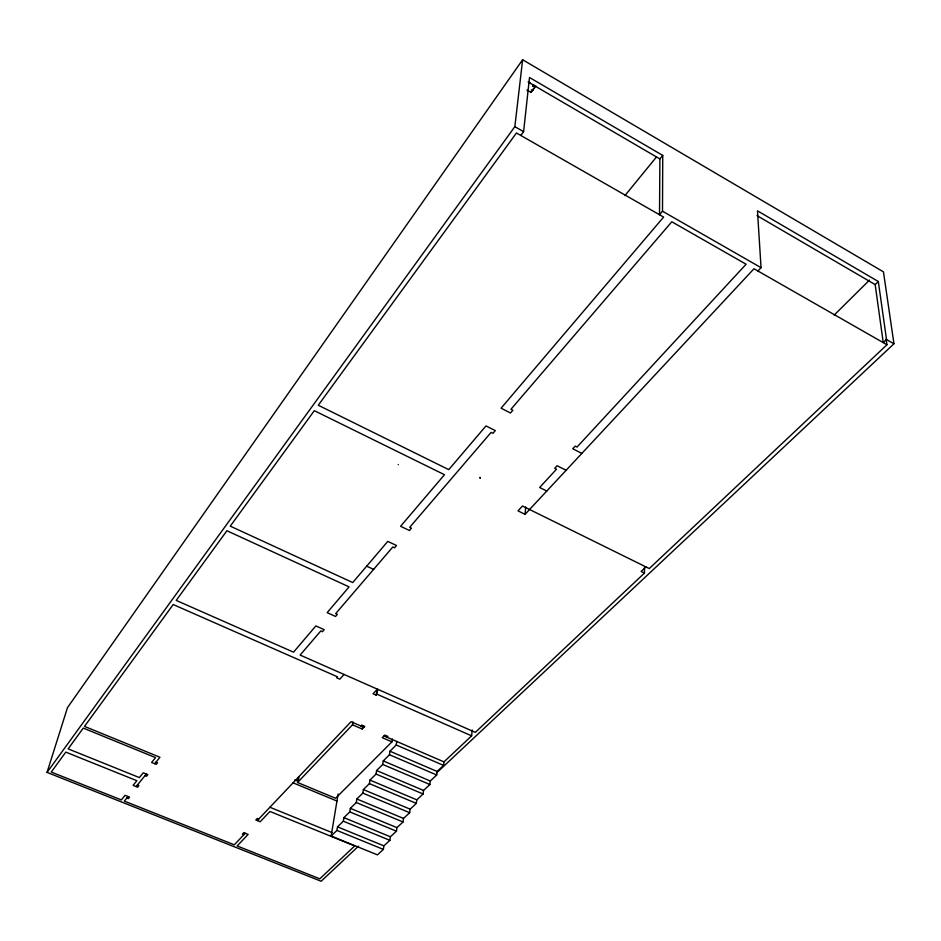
<?xml version="1.0" encoding="UTF-8"?>
<svg xmlns="http://www.w3.org/2000/svg" width="941" height="941" viewBox="0 0 941 941"><rect width="100%" height="100%" fill="white"/><g stroke="black" fill="none" stroke-linecap="round" stroke-linejoin="round"><path stroke-width="1.41" d="M662.746 155.43L659.888 158.923L659.512 214.748L662.499 211.219L662.746 155.43L529.512 77.491L523.596 131.669L520.82 135.469M581.856 453.409L572.763 448.763L575.198 446.116L577.021 447.046L746.107 264.233L671.803 221.77L510.951 409.276L512.833 410.241L510.469 412.993L501.071 408.182L663.617 217.089L516.456 132.975L318.27 405.242L448.786 469.641L485.979 425.92L495.295 430.637L492.99 433.319L491.131 432.378L409.688 527.325L411.464 528.172L409.453 530.512L400.607 526.29L444.481 474.711L314.318 410.676L230.263 526.148L352.734 582.561L387.774 541.381L396.549 545.521L394.585 547.803L392.832 546.98L335.655 613.638L337.337 614.402L335.572 616.461L327.15 612.65L349.076 586.878L226.91 530.748L176.214 600.405L293.533 652.16L315.858 625.93L324.21 629.67L322.481 631.682L320.822 630.929L300.12 655.065L475.334 732.357L644.467 573.081L644.55 567.294M886.14 339.007L886.963 344.747L649.278 568.564L522.49 506.011L517.997 510.869L525.054 514.339L525.666 507.07M532.618 85.325L532.829 86.102L533.77 85.89M533.9 85.796L533.759 84.984L533.853 85.596M532.877 86.137L532.677 85.408M338.125 793.992L331.15 836.031L377.423 854.863L383.375 849.405L383.881 845.853L389.88 840.337L390.374 836.772L396.432 831.185L396.914 827.633L403.03 821.987L403.501 818.435L409.676 812.718L410.135 809.166L416.357 803.391L416.804 799.838L423.097 793.992L423.532 790.452L429.872 784.523L430.296 780.995L436.706 774.996L437.118 771.467L443.576 765.398L443.976 761.881L471.629 735.85L472.217 730.016M533.7 85.643L533.735 85.09M398.314 464.642L398.255 464.489M480.133 478.087L480.039 477.463M358.556 846.147L321.14 881.247L47.05 772.408L514.845 126.659L522.631 59.753L883.458 271.867L893.95 343.783L436.671 772.843M331.15 836.031L336.925 830.421L337.501 826.857L343.336 821.187L343.9 817.635L349.781 811.895L350.346 808.343L356.286 802.532L356.839 798.991L362.826 793.11L363.367 789.57L369.413 783.618L369.942 780.077L376.047 774.067L376.576 770.526L382.728 764.433L383.246 760.904L389.456 754.741L389.962 751.212L396.232 744.978L396.726 741.461M298.626 776.831L297.568 782.489L335.561 798.274L391.962 741.849L392.373 738.967M377.4 689.153L373.036 693.764L376.212 695.164L377.741 689.988M376.212 695.164L377.094 689.482M297.568 782.489L352.475 724.817L362.25 729.028L362.697 726.205M352.475 724.817L352.957 721.923M298.779 777.819L298.132 781.242L294.827 779.866M47.05 772.408L67.481 707.644L522.631 59.753M531.947 90.383C530.171 88.583 532.641 93.512 533.594 88.16M531.112 92.265L535.947 86.113M128.058 796.509L124.318 801.109L234.285 844.818L245.248 833.255M136.116 786.582L146.314 774.031M154.712 763.704L159.946 757.246L84.502 726.393L173.203 604.534L337.431 676.802L336.584 677.732L339.807 679.155L344.065 674.45M624.93 195.575L656.453 157.006M479.981 477.475L480.11 478.087M525.054 514.339L753.988 268.75L886.963 344.747M757.928 270.996L761.046 267.667L757.47 210.831L878.318 281.524L886.528 339.536L893.95 343.783M257.293 820.564L351.028 721.712L363.932 727.287M360.826 725.946L361.662 725.076L364.767 726.417L362.25 729.028M387.069 737.285L387.927 736.427L384.845 735.097L382.305 737.685L391.962 741.849M834.149 315.117L869.519 280.077M886.528 339.536L883.246 342.63L875.177 284.605L878.318 281.524M645.926 566.905L641.127 571.434L644.467 573.081M530.947 92.242L526.866 90.089M126.823 798.015L128.317 798.615L129.552 797.109L125.047 795.31L121.33 799.921L51.261 772.067L65.788 752.118L136.857 780.712L133.093 785.37L137.633 787.182L138.892 785.641L137.374 785.041M243.884 834.702L242.437 834.126L243.801 832.679L248.13 834.408L237.144 845.947L319.811 878.812L354.698 845.959L269.973 811.471L260.198 821.74L255.834 819.976L257.234 818.494L258.693 819.082M145.032 775.607L146.561 776.219L147.831 774.655L143.255 772.796L139.386 777.595L68.152 748.871L83.267 728.087L155.547 757.611L151.63 762.445L156.241 764.327L157.547 762.716L156.018 762.092M269.902 807.26L332.067 832.609M337.501 826.857L383.881 845.853M336.925 830.421L383.375 849.405M343.336 821.187L389.88 840.337M349.781 811.895L396.432 831.185M343.9 817.635L390.374 836.772M293.063 782.83L336.96 801.038M350.346 808.343L396.914 827.633M356.839 798.991L403.501 818.435M356.286 802.532L403.03 821.987M363.367 789.57L410.135 809.166M362.826 793.11L409.676 812.718M369.413 783.618L416.357 803.391M369.942 780.077L416.804 799.838M376.576 770.526L423.532 790.452M376.047 774.067L423.097 793.992M383.246 760.904L430.296 780.995M382.728 764.433L429.872 784.523M389.456 754.741L436.706 774.996M396.232 744.978L443.576 765.398M389.962 751.212L437.118 771.467M383.999 735.956L443.976 761.881M377.082 694.246L471.629 735.85M366.684 566.164L373.612 569.387M546.768 491.037L539.64 487.473L556.519 469.218L554.72 468.3L557.096 465.736L566.117 470.288M514.845 126.659L523.596 131.669M662.499 211.219L761.046 267.667M528.101 81.985L659.888 158.923M756.987 215.618L875.177 284.605M530.442 83.278L529.207 82.549L530.442 83.278"/></g></svg>
